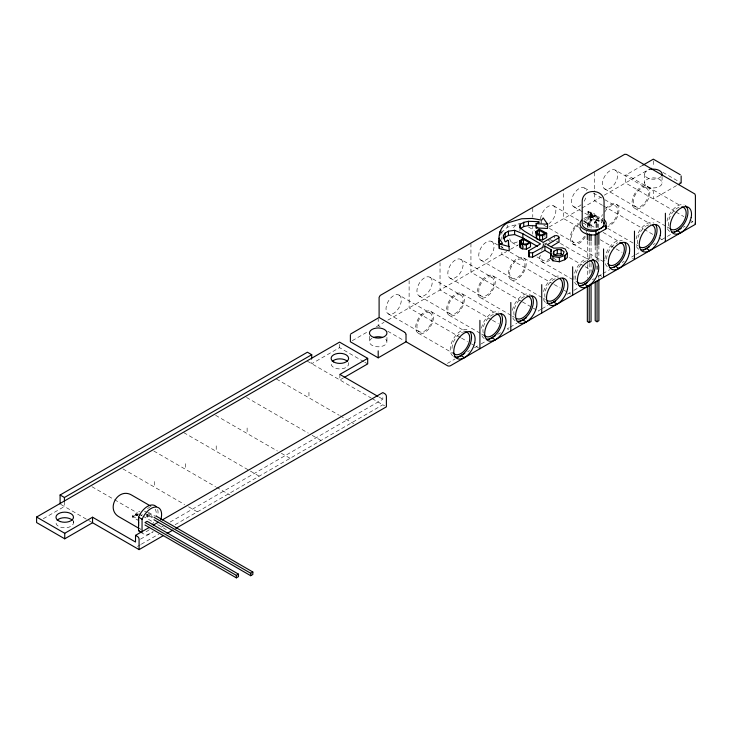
<?xml version="1.0" encoding="UTF-8"?>
<svg xmlns="http://www.w3.org/2000/svg" width="732" height="732" viewBox="0 0 732 732"><rect width="100%" height="100%" fill="white"/><g stroke="black" fill="none" stroke-linecap="round" stroke-linejoin="round"><path stroke-width="0.55" stroke-dasharray="3.66 2.75" d="M597.065 269.376L597.065 264.819M597.065 260.272L597.074 246.602M139.153 520.937L132.346 517.002L132.346 515.968L135.832 513.937L137.964 514.34M147.471 515.968L146.391 515.346L148.184 514.303L148.184 515.337L146.382 516.38L147.471 517.012L147.471 515.968L149.264 514.925L152.64 516.884M147.471 517.012L149.264 515.968L149.264 514.925M592.856 216.471C586.78 212.262 596.278 212.134 594.796 215.592L594.119 216.764L592.472 216.114M595.18 215.483L594.119 216.764M595.363 215.263L594.787 216.498M519.812 230.662L520.205 228.622M137.616 515.429C133.206 515.529 137.836 510.854 139.995 511.522M501.356 232.703L507.249 227.259L520.644 223.315M132.346 517.002L135.832 514.98L137.552 515.401M140.736 515.703L142.475 514.688M642.778 165.249L625.512 175.222L627.059 175.067L652.194 189.634A2.187 1.263 60 0 1 653.283 191.528L653.337 198.985L677.32 185.132M43.316 518.695L64.425 506.507L64.425 502.079M363.813 361.663L339.557 347.654L311.731 363.722L311.731 358.186M352.293 340.664L367.647 331.797M376.285 326.811L383.998 322.355M387.859 320.131L506.69 251.524M510.552 249.292L518.283 244.836M549.192 226.984L581.071 208.574M582.041 208.016L600.396 197.42M604.257 195.188L651.416 167.967M589.461 225.291L587.897 224.385L587.897 211.731L588.684 211.283L590.559 216.343L589.461 216.617L589.461 219.143L591.035 220.048L591.813 219.6L591.813 220.68L591.035 221.137L589.461 220.231L589.461 225.291L590.248 224.843L590.248 219.783L589.461 220.231M587.897 211.731L588.995 211.466M596.827 227.625L596.827 223.571L596.04 224.029L594.476 223.123L594.476 222.043L596.04 222.94L596.827 222.491L596.827 219.957L596.04 220.414L590.715 217.34L589.15 212.454L589.937 212.005L591.721 213.039C591.666 214.531 593.808 217.285 595.244 215.72L595.354 215.135L598.392 216.882L598.392 229.537M589.461 216.617L590.559 216.343M590.715 217.34L591.502 216.882L596.827 219.957M589.461 219.143L590.248 218.694L591.813 219.6M593.487 216.699L594.567 215.583L597.605 217.34L598.392 216.882M587.338 226.984L587.338 224.706L589.196 223.635L591.053 224.706L591.053 231.541M594.476 222.043L595.262 221.586L596.827 222.491M591.053 224.706L589.196 225.785L587.338 224.706M594.476 223.123L595.262 222.674L596.827 223.571M343.701 377.749L339.868 379.963L339.868 374.427M140.471 539.164L153.336 531.743M161.241 527.177L163.227 526.034M170.144 522.035L382.836 399.242L382.836 394.804M447.371 363.411L455.103 358.945M467.657 351.699L469.587 350.582M474.418 347.792L480.219 344.443M481.18 343.884L486.011 341.103M497.604 334.405L500.505 332.731M509.198 327.716L507.267 328.833L510.817 330.882M510.167 327.158L516.929 323.251M541.076 309.307L538.185 310.981L539.96 312.006M542.046 308.748L547.838 305.4M567.163 294.246L572.955 290.906M573.925 290.348L578.756 287.557M592.279 279.743L594.21 278.627M598.081 276.403L601.942 274.171M602.903 273.612L609.664 269.705M622.227 262.459L624.158 261.342M634.79 255.203L630.92 257.435L634.479 259.485M635.751 254.645L640.582 251.863M653.145 244.607L655.076 243.491M661.838 239.593L671.5 234.011M683.093 227.313L685.024 226.206M690.816 222.857L692.747 221.741M137.46 546.438L140.352 544.764M141.322 544.205L158.707 534.168M175.131 524.688L382.836 404.769M594.448 216.571L594.942 216.315M137.909 514.468L136.024 515.063M138.238 515.026L135.576 514.605M594.796 215.592L592.225 214.842L590.953 213.671M592.636 215.913L593.835 216.599M138.302 514.77L135.695 514.166M137.351 515.31L135.695 514.916M593.561 216.699L591.95 215.766L590.934 213.488L589.15 212.454M662.927 172.395L681.153 182.918M647.253 186.495A12.572 7.256 -60 0 1 643.272 205.966A12.572 7.256 -60 0 1 632.384 199.68A12.572 7.256 -60 0 1 647.253 186.495L680.632 205.765M615.466 170.163A10.824 6.249 -60 0 1 612.034 186.916A10.824 6.249 -60 0 1 602.665 181.509A10.824 6.249 -60 0 1 615.466 170.163L646.383 188.005A10.824 6.249 -60 0 1 642.952 204.768A10.824 6.249 -60 0 1 633.583 199.36A10.824 6.249 -60 0 1 646.383 188.005M675.014 211.502L625.512 182.918L625.512 175.964M676.002 212.07L683.88 216.617M689.791 220.03L694.76 222.903M604.641 188.902L635.559 206.744M634.681 208.263L666.102 226.398M667.081 226.966L671.006 229.235M616.344 204.338L650.702 224.175M584.548 188.005L588.418 190.238M593.249 193.028L603.873 199.159M604.842 199.717L615.466 205.857M602.509 205.335L594.594 200.769L594.594 190.549M603.497 205.902L643.053 228.741M644.041 229.308L652.935 234.45M658.873 237.873L665.388 241.642M573.732 206.744L601.75 222.921M607.697 228.375L635.184 244.25M636.172 244.817L638.13 245.952M590.248 219.783L591.813 220.68M590.248 224.843L588.684 223.937L588.684 211.283M585.426 222.189L596.223 228.421M603.095 232.392L621.752 243.161M553.639 205.857L578.756 220.359M578.518 227.176L563.686 218.621L563.686 190.238M600.267 239.739L615.1 248.304M616.088 248.871L622.026 252.302M543.784 225.154L573.732 242.448M572.854 243.957L604.275 262.093M556.476 241.167L559.422 242.868M560.401 243.436L590.834 261.004M528.522 227.048L534.314 230.397M550.739 239.876L553.639 241.551M544.635 243.317L546.612 244.461M569.359 257.591L584.191 266.146M585.179 266.723L591.108 270.145M600.011 275.287L601.786 276.312M511.906 242.448L517.698 245.787M537.023 256.95L542.815 260.29M541.945 261.809L575.325 281.079M523.6 257.884A12.572 7.256 -60 0 1 519.61 277.355A12.572 7.256 -60 0 1 508.731 271.069A12.572 7.256 -60 0 1 523.6 257.884L558.937 278.288M491.812 241.551A10.824 6.249 -60 0 1 488.381 258.314A10.824 6.249 -60 0 1 479.012 252.906A10.824 6.249 -60 0 1 491.812 241.551L499.535 246.016M500.505 246.574L503.406 248.24M510.167 252.147L522.721 259.403A10.824 6.249 -60 0 1 519.29 276.156A10.824 6.249 -60 0 1 509.92 270.748A10.824 6.249 -60 0 1 522.721 259.403M553.273 283.998L501.859 254.315L501.859 248.633M554.261 284.565L560.2 287.996M564.152 290.275L567.117 291.995M569.093 293.129L570.869 294.154M480.988 260.29L511.906 278.142M511.028 279.651L542.439 297.796M543.428 298.363L545.386 299.489M492.682 275.735A12.572 7.256 -60 0 1 488.702 295.206A12.572 7.256 -60 0 1 477.813 288.92A12.572 7.256 -60 0 1 492.682 275.735L528.028 296.14M460.895 259.403A10.824 6.249 -60 0 1 457.463 276.156A10.824 6.249 -60 0 1 448.094 270.748A10.824 6.249 -60 0 1 460.895 259.403L491.812 277.245A10.824 6.249 -60 0 1 488.381 294.008A10.824 6.249 -60 0 1 479.012 288.6A10.824 6.249 -60 0 1 491.812 277.245M521.367 301.273L470.941 272.158L470.941 243.783M522.355 301.849L532.246 307.559M533.235 308.126L536.199 309.837M450.079 278.142L480.988 295.984M480.119 297.503L511.531 315.638M512.51 316.206L514.477 317.34M461.773 293.578A12.572 7.256 -60 0 1 457.784 313.049A12.572 7.256 -60 0 1 446.904 306.763A12.572 7.256 -60 0 1 461.773 293.578L497.11 313.982M429.977 277.245A10.824 6.249 -60 0 1 426.555 294.008A10.824 6.249 -60 0 1 417.185 288.6A10.824 6.249 -60 0 1 429.977 277.245L460.895 295.097A10.824 6.249 -60 0 1 457.463 311.859A10.824 6.249 -60 0 1 448.094 306.443A10.824 6.249 -60 0 1 460.895 295.097M491.447 319.692L440.033 290.009L440.033 262.77M492.435 320.268L498.364 323.69M419.162 295.984L450.079 313.836M449.201 315.355L480.613 333.49M481.601 334.057L485.526 336.327M430.855 311.429A12.572 7.256 -60 0 1 426.875 330.901A12.572 7.256 -60 0 1 415.986 324.615A12.572 7.256 -60 0 1 430.855 311.429L465.213 331.267M399.068 295.097A10.824 6.249 -60 0 1 395.637 311.859A10.824 6.249 -60 0 1 386.267 306.443A10.824 6.249 -60 0 1 399.068 295.097L429.977 312.939A10.824 6.249 -60 0 1 426.555 329.702A10.824 6.249 -60 0 1 417.185 324.294A10.824 6.249 -60 0 1 429.977 312.939M460.529 337.543L409.115 307.861L409.115 280.612M461.517 338.111L467.455 341.542M471.408 343.82L474.373 345.531M476.349 346.675L479.908 348.725M388.244 313.836L419.162 331.688M418.283 333.197L453.63 353.602M380.118 326.811L378.197 325.703L378.197 318.74M387.795 331.248L404.101 340.664M364.783 362.221L367.693 363.896M378.929 396.982L382.836 399.242M307.403 361.224L371.115 398.007M372.094 398.574L384.611 405.803M276.495 379.075L339.227 415.291M340.206 415.858L353.702 423.645M246.556 397.485L308.273 433.115M312.189 435.375L322.785 441.497M215.647 415.337L277.401 450.985M281.308 453.245L291.876 459.339M183.75 432.612L249.411 470.53M250.39 471.088L260.958 477.191M153.821 451.031L215.574 486.679M216.544 487.247L230.04 495.042M122.903 468.883L184.656 504.531M188.563 506.782L199.131 512.885M91.985 486.725L113.542 499.169M114.521 499.736L138.028 513.306M139.007 513.873L141.953 515.566M142.932 516.133L153.702 522.355M157.618 524.615L168.214 530.737M60.957 504.504L87.703 519.949M88.673 520.507L92.552 522.749M148.34 512.308L155.147 516.252M144.442 511.101L147.361 512.784M148.34 513.352L153.198 516.161M145.65 513.873L148.184 515.337M149.264 515.968L152.631 517.917M132.346 515.968L139.153 519.903M140.754 532.292L143.435 533.838A15.079 8.647 -60 0 0 152.787 531.816M553.182 257.865L556.128 259.906L556.128 257.774M591.84 215.446L590.925 213.36M501.356 245.961L502.536 247.663M591.95 215.318L591.108 213.131M592.17 215.254L591.493 213.03M589.937 212.005L591.502 216.882M588.217 211.914L589.782 216.8M598.868 245.568L598.877 261.507M598.877 275.168L598.886 278.581M662.076 176.357L662.076 182.918M653.337 160.894L653.337 166.859M644.59 174.179L644.59 182.918M597.605 217.34L597.605 229.994M597.047 246.464L597.047 260.18M597.047 265.899L597.047 270.474M596.04 220.414L596.04 222.94M596.04 224.029L596.04 229.089M595.262 221.586L595.262 222.674M595.198 246.391L595.198 258.963M594.594 172.386L594.594 189.414M591.053 241.798L591.053 258.881M591.053 263.438L591.053 272.542M591.035 220.048L591.035 221.137M590.248 216.16L590.248 218.694M589.196 223.635L589.196 228.192M589.196 241.725L589.196 262.367M589.196 263.364L589.196 275.891M587.338 240.654L587.338 263.438M587.338 264.572L587.338 278.242M554.655 235.759L554.655 237.891M544.937 233.554L544.937 236.738M543.171 242.393L543.171 245.577M541.698 220.122L541.698 222.244M532.768 208.089L532.768 217.166M532.768 225.117L532.768 234.194M523.737 246.217L523.737 248.34M507.249 225.136L507.249 227.259M501.859 230.47L501.859 239.556M386.944 337.397L386.944 341.771M369.459 336.299L369.459 341.771M339.557 344.342L339.557 347.654M308.95 392.279L308.95 397.815M247.123 427.973L247.123 433.509M216.215 445.825L216.215 451.351M185.297 463.667L185.297 469.203M154.379 481.519L154.379 487.054M73.475 520.534L73.475 522.749M583.587 221.622A12.572 7.256 -60 0 1 588.025 227.945M585.426 236.701A12.572 7.256 -60 0 1 571.088 242.063A12.572 7.256 -60 0 1 578.372 223.297M452.01 348.414A12.572 7.256 -60 0 1 462.441 332.282M463.191 332.044A12.572 7.256 -60 0 1 465.342 331.834M607.295 266.677A15.079 8.711 -60 0 1 604.797 260.199M604.842 259.11A15.079 8.711 -60 0 1 611.385 245.028A15.079 8.711 -60 0 1 622.319 240.654M606.581 259.174A12.572 7.256 -60 0 1 617.762 242.804M545.468 302.38A15.079 8.711 -60 0 1 543.336 298.876M543.537 291.62A15.079 8.711 -60 0 1 560.492 276.348M545.056 297.357A12.572 7.256 -60 0 1 555.185 278.746M669.753 231.413A15.079 8.711 -60 0 1 666.989 227.487M666.989 221.11A15.079 8.711 -60 0 1 684.155 204.96M668.709 225.959A12.572 7.256 -60 0 1 679.598 207.11M540.609 218.859A10.824 6.249 -60 0 1 548.451 206.268A10.824 6.249 -60 0 1 555.872 210.551A10.824 6.249 -60 0 1 548.89 223.644M541.598 223.47A10.824 6.249 -60 0 1 540.838 221.778M582.965 223.214A10.824 6.249 -60 0 1 586.533 226.517M586.533 231.092A10.824 6.249 -60 0 1 585.765 233.664M584.548 236.198A10.824 6.249 -60 0 1 572.076 240.535A10.824 6.249 -60 0 1 579.14 224.239M385.773 339.245A8.747 5.051 0 0 1 383.211 345.907A8.747 5.051 0 0 1 371.499 345.01A8.747 5.051 0 0 1 372.021 338.202M549.769 260.135A12.572 7.256 -60 0 1 539.338 256.054M541.945 247.297A12.572 7.256 -60 0 1 545.194 243.033M548.231 240.663A12.572 7.256 -60 0 1 550.528 239.684M575.965 279.505A12.572 7.256 -60 0 1 586.854 260.656M452.724 355.917A15.079 8.711 -60 0 1 453.684 338.367A15.079 8.711 -60 0 1 468.434 330.224M605.611 208.904A12.572 7.256 -60 0 1 618.869 208.803A12.572 7.256 -60 0 1 607.752 226.463M601.466 222.839A12.572 7.256 -60 0 1 602.363 214.54M637.792 243.811A12.572 7.256 -60 0 1 645.606 226.417M646.383 225.932A12.572 7.256 -60 0 1 648.68 224.953M514.139 315.199A12.572 7.256 -60 0 1 525.027 296.35M515.182 320.653A15.079 8.711 -60 0 1 512.418 316.727M512.418 310.35A15.079 8.711 -60 0 1 530.261 294.529M484.264 338.495A15.079 8.711 -60 0 1 481.51 334.57M481.51 328.201A15.079 8.711 -60 0 1 498.666 312.042M483.221 333.051A12.572 7.256 -60 0 1 493.359 314.44M638.835 249.255A15.079 8.711 -60 0 1 636.081 245.33M636.081 238.961A15.079 8.711 -60 0 1 653.923 223.132M581.126 204.768A10.824 6.249 -60 0 1 571.747 203.935A10.824 6.249 -60 0 1 577.164 189.991A10.824 6.249 -60 0 1 586.533 190.823M585.765 197.969A10.824 6.249 -60 0 1 583.532 202.087M604.641 212.106A10.824 6.249 -60 0 1 617.442 208.675A10.824 6.249 -60 0 1 608.072 224.907M602.665 221.778A10.824 6.249 -60 0 1 602.665 217.203M577.008 284.958A15.079 8.711 -60 0 1 577.008 267.537A15.079 8.711 -60 0 1 592.096 258.835M517.314 241.908A10.824 6.249 -60 0 1 509.664 237.488M513.489 227.634A10.824 6.249 -60 0 1 517.314 224.239M550.208 258.314A10.824 6.249 -60 0 1 540.573 255.34M541.598 250.326A10.824 6.249 -60 0 1 542.366 248.624M544.398 245.476A10.824 6.249 -60 0 1 550.208 241.249M660.904 176.696A8.747 5.051 0 0 1 646.402 177.245A8.747 5.051 0 0 1 651.068 169.302M73.182 521.44A8.747 5.051 0 0 1 64.736 527.799A8.747 5.051 0 0 1 56.282 521.44M348.313 362.596A8.747 5.051 0 0 1 339.868 368.946A8.747 5.051 0 0 1 331.422 362.596M157.7 509.573A15.079 8.647 -60 0 1 157.874 514.779M149.218 529.748A15.079 8.647 -60 0 1 144.625 532.191M155.111 509.143A12.572 7.201 -60 0 1 155.962 516.399M153.656 522.319A12.572 7.201 -60 0 1 151.817 525.018M141.13 529.602A12.572 7.201 -60 0 1 139.72 528.303M147.452 508.484A12.572 7.201 -60 0 1 149.74 507.496M583.852 222.052A13.112 7.576 0 0 1 602.399 222.052M583.852 218.484A13.112 7.576 0 0 1 602.399 218.484M583.66 220.68A10.934 6.314 0 0 1 602.592 220.68M647.152 186.486A8.747 5.051 0 0 0 661.783 184.226A8.747 5.051 0 0 0 651.068 178.041A8.747 5.051 0 0 0 647.152 186.486"/><path stroke-width="1.1" d="M595.198 281.829L595.198 320.698L597.047 321.769L597.065 280.768M597.074 245.458L597.074 232.932M139.867 531.78L138.531 530.535L138.577 517.204L139.931 514.395A15.079 8.647 -60 0 1 156.154 506.617M160.784 519.784A15.079 8.647 -60 0 0 156.923 507.13A15.079 8.647 -60 0 0 143.499 516.463L142.072 519.226L142.026 532.557L138.531 530.535M144.982 525L236.354 577.85L236.363 575.389L238.486 574.153L147.123 521.303L144.991 522.538L236.363 575.389M238.486 574.153L238.476 576.615L236.354 577.85M153.985 519.766L250.701 575.718L250.71 573.257L252.842 572.021L156.126 516.078M252.842 572.021L252.833 574.483L250.701 575.718M500.185 244.259L499.004 242.567C498.419 235.009 500.029 226.984 507.249 223.013L521.678 218.758L532.274 218.42L541.698 220.122L543.171 217.916L547.591 224.202L547.591 228.457L536.108 227.945L536.108 223.69L539.347 222.162L538.459 221.65L528.449 221.311L523.737 222.336L520.205 224.376L519.619 227.432L524.624 231.339L543.171 242.393L554.655 235.759L556.713 235.594L558.781 236.445L559.074 241.88L550.922 246.83M499.004 242.567L499.59 238.147M559.074 237.635L547.298 244.772L553.776 248.175L562.02 247.837L565.26 249.026L567.318 253.272L567.318 257.527L564.665 259.732L559.367 261.772L552.889 260.757L550.537 258.03L551.123 249.703L544.937 246.135L532.576 252.933L529.035 252.595L528.742 250.719L540.518 243.921L522.858 233.718L514.614 230.324L508.429 231.175L505.19 233.041L503.424 235.42L503.424 238.614M550.537 258.03L550.83 255.99M521.385 240.691L521.092 242.567L523.737 244.095C530.7 243.866 530.005 242.237 523.444 239.501L521.385 240.691L521.385 243.884M580.009 227.405A13.112 7.576 0 0 0 593.121 234.981L595.821 234.698L605.886 228.887L606.242 227.405A13.112 7.576 0 0 0 605.794 225.447L606.242 223.836A13.112 7.576 0 0 0 604.486 220.048M553.776 251.232L553.182 253.611L556.128 255.651L559.953 255.825L563.192 254.297L564.079 251.744L561.133 249.703L557.308 249.53L553.776 251.232L553.776 255.486M537.581 231.339L536.986 233.041L539.054 234.569L541.406 234.917L544.937 233.554L539.347 230.324L537.581 231.339L537.581 233.471M504.009 238.879L505.19 237.296L508.429 235.42L514.614 234.569L522.858 237.973L537.581 246.474M550.537 253.784L552.889 256.502L559.367 257.527L564.665 255.486L567.318 253.272M519.619 241.029L522.858 238.486L530.508 242.567L530.508 246.812L526.39 249.191L522.264 248.853L520.205 247.663L519.619 241.029L520.205 247.663M535.815 231.687L539.054 229.134L546.703 233.215L546.703 237.461L542.586 239.84L539.64 239.84L536.693 238.824L536.693 234.569L535.815 231.687L536.4 237.863M350.793 333.911L379.103 317.487L379.103 297.329L380.201 295.435L624.744 154.287L626.601 154.434L694.851 193.971L695.4 195.417L695.4 223.791M536.236 225.831L528.449 225.566L523.737 226.581L520.205 228.622L520.205 224.376M60.097 504.009L60.097 494.997L307.403 352.211L311.731 354.709L311.731 358.186M60.097 494.997L64.425 497.495L311.731 354.709M642.778 165.249L653.337 159.155L680.248 174.701M163.236 535.668L139.08 549.613L92.552 522.749L64.736 538.807L36.6 522.566L36.6 517.039L339.557 342.128L367.693 358.369L367.693 363.896L344.662 377.19M520.205 243.417L522.264 244.607L526.39 244.946L530.508 242.567M536.693 234.569L539.64 235.594L542.586 235.594L546.703 233.215M36.6 517.039L64.736 533.28L92.552 517.213L135.521 542.028L135.521 535.367L149.374 527.369M367.693 358.369L339.868 374.427L377.95 396.424M581.766 220.048A13.112 7.576 0 0 0 593.121 231.404L595.821 231.202L605.886 225.392L605.886 228.887M350.381 334.808L350.381 341.771L378.197 357.829L406.022 341.771L447.444 365.689A2.187 1.263 0 0 0 450.537 365.689L694.76 224.687A2.187 1.263 0 0 0 695.107 223.159M678.28 184.583L681.153 182.918L681.153 175.964M153.336 525.082L158.277 522.227M162.239 519.949L382.836 392.581L384.849 393.743A2.187 1.263 60 0 1 386.395 396.415L386.395 406.827L175.79 528.413M457.033 357.829L464.756 353.373M488.912 339.428L495.674 335.521M519.821 321.577L526.592 317.67M551.708 303.176L555.57 300.943M581.656 285.883L587.448 282.534M613.535 267.473L619.327 264.133M643.483 250.188L649.275 246.84M674.392 232.337L681.153 228.43M167.097 533.436L172.889 530.087M587.338 286.212L587.338 321.522L589.196 322.592L591.053 321.522L591.053 283.934M597.047 321.769L598.904 320.698L598.886 279.716M528.742 250.719L529.035 256.841L532.576 257.179L544.937 250.381L551.123 253.949M554.655 255.056L557.308 253.784L561.133 253.949L562.606 254.974M536.108 227.945L537.727 227.176M503.424 235.42L504.897 241.377L505.775 241.88L507.541 240.178L508.429 240.691L509.307 250.893L499.297 248.514L499.004 243.756L502.536 243.417L499.004 238.312M536.108 223.69L547.591 224.202M499.004 243.756L509.307 246.647M677.292 230.662L680.852 232.721M646.383 248.514L649.934 250.564M615.466 266.357L619.016 268.415M584.548 284.208L588.107 286.258M553.639 302.06L557.189 304.109M522.721 319.902L526.281 321.961M491.812 337.754L495.363 339.804M460.895 355.596L464.454 357.655M379.743 317.853L404.476 332.127M135.521 535.367L137.534 536.529A2.187 1.263 60 0 1 139.08 539.2L139.08 549.613M150.737 506.123L131.952 495.253C118.218 486.67 105.079 509.399 119.371 517.021L139.144 528.458M153.995 517.314L250.71 573.257M138.577 517.204L142.072 519.226M598.858 231.907L598.868 244.424M665.388 213.259L665.388 241.642M634.479 231.111L634.479 259.485M604.056 223.836L604.056 202.059C604.541 187.987 581.711 187.987 582.196 202.059L582.196 223.836A10.934 6.314 0 0 0 594.549 230.095A10.934 6.314 0 0 0 603.68 222.199M603.561 248.962L603.561 277.337M595.821 231.202L595.821 234.698M595.198 234.963L595.198 245.247M591.053 234.963L591.053 240.654M589.196 233.755L589.196 240.59M589.196 285.004L589.196 322.592M587.338 233.819L587.338 239.52M572.653 266.805L572.653 295.188M564.967 255.312L564.967 259.567M564.665 255.486L564.665 259.732M561.133 249.703L561.133 253.949M559.367 257.527L559.367 261.772M557.308 249.53L557.308 253.784M552.889 256.502L552.889 260.757M551.123 249.703L551.123 251.826M544.937 246.135L544.937 250.381M542.586 235.594L542.586 239.84M541.735 284.657L541.735 313.031M539.64 235.594L539.64 239.84M539.347 230.324L539.347 234.569M532.576 252.933L532.576 257.179M529.035 252.595L529.035 256.841M528.449 221.311L528.449 225.566M526.39 244.946L526.39 249.191M523.737 222.336L523.737 226.581M523.444 239.501L523.444 243.756M522.858 233.718L522.858 237.973M522.264 244.607L522.264 248.853M514.614 230.324L514.614 234.569M510.817 302.499L510.817 330.882M508.429 231.175L508.429 235.42M508.429 240.691L508.429 244.946M505.19 233.041L505.19 237.296M499.892 231.687L499.892 234.871M499.297 244.259L499.297 248.514M479.908 320.351L479.908 348.725M406.022 334.808L406.022 341.771M378.197 350.875L378.197 357.829M92.552 517.213L92.552 522.749M64.736 533.28L64.736 538.807M64.425 497.495L64.425 500.972M619.913 242.594A12.572 7.256 -60 0 1 621.752 257.673A12.572 7.256 -60 0 1 607.77 263.621M685.463 205.71A15.079 8.711 -60 0 1 685.463 221.549A15.079 8.711 -60 0 1 671.958 232.09M624.698 242.557A15.079 8.711 -60 0 1 623.005 258.396A15.079 8.711 -60 0 1 610.131 267.793M559.925 278.855A12.572 7.256 -60 0 1 559.925 293.367A12.572 7.256 -60 0 1 547.353 300.623M562.871 278.252A15.079 8.711 -60 0 1 560.492 295.216A15.079 8.711 -60 0 1 546.777 303.13M404.878 332.42A2.187 1.263 60 0 1 405.967 334.314M681.739 206.9A12.572 7.256 -60 0 1 684.347 220.524A12.572 7.256 -60 0 1 671.006 229.235M373.832 337.397A8.747 5.051 0 0 0 386.944 333.023A8.747 5.051 0 0 0 373.832 328.65A8.747 5.051 0 0 0 373.832 337.397A8.747 5.051 0 0 1 382.571 337.397M465.342 331.834A12.572 7.256 -60 0 1 467.181 346.913A12.572 7.256 -60 0 1 453.2 352.861M470.127 331.797A15.079 8.711 -60 0 1 467.748 348.761A15.079 8.711 -60 0 1 454.041 356.676M531.963 296.103A15.079 8.711 -60 0 1 530.261 311.942A15.079 8.711 -60 0 1 517.387 321.33M527.168 296.14A12.572 7.256 -60 0 1 529.776 309.764A12.572 7.256 -60 0 1 516.435 318.475M496.25 313.982A12.572 7.256 -60 0 1 498.089 329.061A12.572 7.256 -60 0 1 484.108 335.009M501.045 313.946A15.079 8.711 -60 0 1 499.352 329.793A15.079 8.711 -60 0 1 486.478 339.181M652.66 225.31A12.572 7.256 -60 0 1 652.66 239.822A12.572 7.256 -60 0 1 640.097 247.087M655.616 224.706A15.079 8.711 -60 0 1 653.923 240.553A15.079 8.711 -60 0 1 641.049 249.941M590.834 261.004A12.572 7.256 -60 0 1 589.965 276.916A12.572 7.256 -60 0 1 576.853 281.472M592.719 259.256A15.079 8.711 -60 0 1 592.719 275.095A15.079 8.711 -60 0 1 579.222 285.636M651.068 169.302A8.747 5.051 0 0 1 661.783 175.479M57.16 520.223A8.747 5.051 0 0 1 72.303 520.223M332.291 361.379A8.747 5.051 0 0 1 347.435 361.379M138.687 525.567A12.572 7.201 -60 0 1 138.696 522.008M474.748 342.576L473.686 346.163A15.079 8.711 -60 0 1 455.213 356.832L454.151 354.471A15.079 8.711 -60 0 1 464.454 333.023A15.079 8.711 -60 0 1 474.748 342.576M505.666 324.733L504.604 328.311A15.079 8.711 -60 0 1 486.13 338.98L485.06 336.628A15.079 8.711 -60 0 1 495.363 315.172A15.079 8.711 -60 0 1 505.666 324.733M536.583 306.882L535.513 310.469A15.079 8.711 -60 0 1 517.039 321.128L515.978 318.777A15.079 8.711 -60 0 1 526.281 297.329A15.079 8.711 -60 0 1 536.583 306.882M567.492 289.03L566.431 292.617A15.079 8.711 -60 0 1 547.957 303.286L546.886 300.925A15.079 8.711 -60 0 1 557.189 279.478A15.079 8.711 -60 0 1 567.492 289.03M598.41 271.188L597.339 274.775A15.079 8.711 -60 0 1 578.866 285.434L577.804 283.083A15.079 8.711 -60 0 1 588.107 261.626A15.079 8.711 -60 0 1 598.41 271.188M629.319 253.336L628.257 256.923A15.079 8.711 -60 0 1 609.783 267.592L608.722 265.231A15.079 8.711 -60 0 1 619.016 243.783A15.079 8.711 -60 0 1 629.319 253.336M660.237 235.494L659.175 239.071A15.079 8.711 -60 0 1 640.701 249.74L639.631 247.389A15.079 8.711 -60 0 1 649.934 225.932A15.079 8.711 -60 0 1 660.237 235.494M691.154 217.642L690.084 221.229A15.079 8.711 -60 0 1 671.61 231.888L670.549 229.537A15.079 8.711 -60 0 1 680.852 208.089A15.079 8.711 -60 0 1 691.154 217.642M60.363 521.587A8.747 5.051 0 0 0 73.475 517.213A8.747 5.051 0 0 0 60.363 512.839A8.747 5.051 0 0 0 60.363 521.587M333.682 361.937A8.747 5.051 0 0 0 348.313 359.677A8.747 5.051 0 0 0 337.608 353.492A8.747 5.051 0 0 0 333.682 361.937"/></g></svg>
